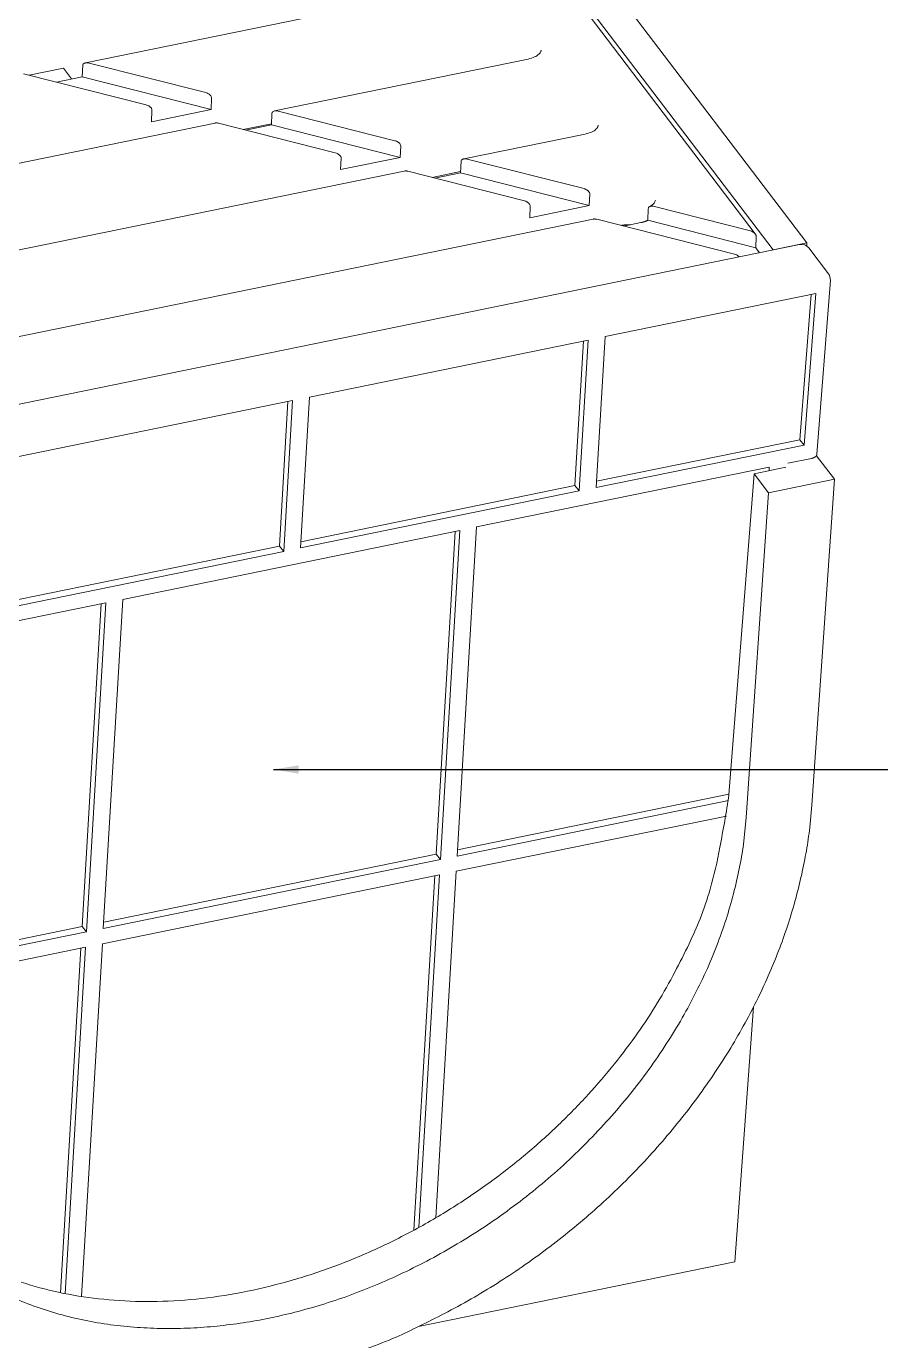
# Model space of a CAD drawing. Header units: millimetres. Extents: x 4267 to 8467, y 166 to 3136.
# Drawn here: x 4860.4 to 4945.3, y 1508.7 to 1639.5 of the extents above; entities that cross this region are included whole.
import ezdxf

# ---------------------------------------------------------------- set-up
doc = ezdxf.new("R2010")
doc.units = ezdxf.units.MM
doc.styles.get("Standard").update_dxf_attribs({"font": 'SimSun.ttf'})
doc.dimstyles.new('ISO-25', dxfattribs={"dimtxt": 2.5, "dimasz": 2.5, "dimexe": 1.25, "dimexo": 0.625, "dimtad": 1, "dimtxsty": 'Standard', "dimcen": 2.5, "dimadec": 0, "dimazin": 0, "dimtfac": 1, "dimtmove": 0, "dimatfit": 3, "dimfxl": 1, "dimarcsym": 0})

msp = doc.modelspace()

# ---------------------------------------------------------------- linework, layer by layer
at = {"linetype": 'Continuous', "lineweight": 5}
for p, q in [((4934.63, 1617.25, 326.37), (4753.59, 1855.14, 326.37)), ((4937.98, 1617.94, 326.37), (4756.94, 1855.83, 326.37)), ((4904.59, 1643.68, 326.37), (4866.25, 1635.83, 326.37)), ((4932.85, 1618.81, 326.37), (4916.32, 1640.54, 326.37)), ((4865.92, 1634.44, 326.37), (4865.98, 1635.59, 326.37)), ((4866.6, 1635.81, 326.37), (4878.2, 1632.87, 326.37)), ((4910.26, 1636.21, 326.37), (4885.05, 1631.06, 326.37)), ((4872.28, 1631.65, 326.37), (4860.08, 1634.75, 326.37)), ((4860.65, 1634.61, 326.37), (4864.05, 1635.3, 326.37)), ((4863.36, 1633.92, 326.37), (4865.92, 1634.44, 326.37)), ((4864.05, 1635.3, 326.37), (4864.87, 1634.23, 326.37)), ((4878.73, 1631.19, 326.37), (4865.92, 1634.44, 326.37)), ((4878.79, 1632.33, 326.37), (4878.73, 1631.19, 326.37)), ((4878.73, 1631.19, 326.37), (4872.8, 1629.98, 326.37)), ((4872.8, 1629.98, 326.37), (4872.86, 1631.12, 326.37)), ((4884.73, 1629.67, 326.37), (4884.79, 1630.81, 326.37)), ((4885.41, 1631.04, 326.37), (4897.01, 1628.09, 326.37)), ((4879.13, 1629.84, 326.37), (4828.23, 1619.43, 326.37)), ((4891.09, 1626.88, 326.37), (4879.48, 1629.83, 326.37)), ((4884.74, 1629.78, 326.37), (4881.92, 1629.21, 326.37)), ((4882.17, 1629.14, 326.37), (4884.73, 1629.67, 326.37)), ((4897.53, 1626.42, 326.37), (4884.73, 1629.67, 326.37)), ((4915.94, 1628.75, 326.37), (4903.86, 1626.28, 326.37)), ((4897.53, 1626.42, 326.37), (4891.61, 1625.21, 326.37)), ((4891.61, 1625.21, 326.37), (4891.67, 1626.35, 326.37)), ((4897.59, 1627.56, 326.37), (4897.53, 1626.42, 326.37)), ((4897.93, 1625.07, 326.37), (4833.91, 1611.97, 326.37)), ((4909.89, 1622.1, 326.37), (4898.29, 1625.05, 326.37)), ((4903.54, 1625.01, 326.37), (4900.72, 1624.43, 326.37)), ((4903.54, 1624.89, 326.37), (4903.59, 1626.04, 326.37)), ((4904.21, 1626.26, 326.37), (4915.82, 1623.32, 326.37)), ((4900.97, 1624.37, 326.37), (4903.54, 1624.89, 326.37)), ((4916.34, 1621.64, 326.37), (4903.54, 1624.89, 326.37)), ((4916.4, 1622.78, 326.37), (4916.34, 1621.64, 326.37)), ((4916.34, 1621.64, 326.37), (4910.42, 1620.43, 326.37)), ((4910.42, 1620.43, 326.37), (4910.47, 1621.57, 326.37)), ((4922.15, 1620.17, 326.37), (4922.21, 1621.31, 326.37)), ((4922.69, 1621.57, 326.37), (4932.36, 1619.12, 326.37)), ((4916.74, 1620.29, 326.37), (4839.59, 1604.51, 326.37)), ((4930.79, 1616.8, 326.37), (4917.09, 1620.28, 326.37)), ((4919.78, 1619.59, 326.37), (4921.47, 1619.94, 326.37)), ((4932.91, 1617.44, 326.37), (4922.15, 1620.17, 326.37)), ((4932.94, 1618.59, 326.37), (4932.91, 1617.44, 326.37)), ((4937.26, 1617.76, 326.37), (4833.19, 1596.47, 326.37)), ((4933.28, 1616.95, 326.37), (4932.91, 1617.44, 326.37)), ((4937.98, 1617.94, 326.37), (4934.63, 1617.25, 326.37)), ((4934.63, 1617.25, 326.37), (4934.63, 1617.23, 326.37)), ((4937.96, 1617.62, 326.37), (4937.98, 1617.94, 326.37)), ((4940.12, 1614.85, 326.37), (4938.17, 1617.42, 326.37)), ((4938.98, 1596.91, 326.37), (4940.31, 1614.22, 326.37)), ((4917.92, 1608.61, 326.37), (4938.86, 1612.89, 326.37)), ((4938.39, 1612.8, 326.37), (4937.28, 1598.35, 326.37)), ((4938.86, 1612.89, 326.37), (4937.71, 1597.82, 326.37)), ((4888.52, 1602.59, 326.37), (4916.24, 1608.26, 326.37)), ((4915.77, 1608.17, 326.37), (4914.92, 1593.78, 326.37)), ((4916.24, 1608.26, 326.37), (4915.35, 1593.25, 326.37)), ((4917.03, 1593.59, 326.37), (4917.92, 1608.61, 326.37)), ((4859.13, 1596.58, 326.37), (4886.84, 1602.25, 326.37)), ((4886.38, 1602.15, 326.37), (4885.53, 1587.76, 326.37)), ((4886.84, 1602.25, 326.37), (4885.96, 1587.23, 326.37)), ((4887.64, 1587.58, 326.37), (4888.52, 1602.59, 326.37)), ((4937.71, 1597.82, 326.37), (4917.03, 1593.59, 326.37)), ((4937.28, 1598.35, 326.37), (4917.07, 1594.21, 326.37)), ((4937.71, 1597.82, 326.37), (4937.28, 1598.35, 326.37)), ((4938.43, 1596.49, 326.37), (4936.07, 1596, 326.37)), ((4938.92, 1596.75, 326.37), (4940.71, 1594.41, 326.37)), ((4905.14, 1589.67, 326.37), (4934.24, 1595.63, 326.37)), ((4932.72, 1594.97, 326.37), (4930.22, 1563.04, 326.37)), ((4935.9, 1595.62, 326.37), (4932.72, 1594.97, 326.37)), ((4932.72, 1594.97, 326.37), (4934.17, 1593.07, 326.37)), ((4934.24, 1595.63, 326.37), (4934.22, 1595.28, 326.37)), ((4914.92, 1593.78, 326.37), (4887.67, 1588.2, 326.37)), ((4914.92, 1593.78, 326.37), (4915.35, 1593.25, 326.37)), ((4934.17, 1593.07, 326.37), (4940.71, 1594.41, 326.37)), ((4940.71, 1594.41, 326.37), (4938.47, 1562.01, 326.37)), ((4915.35, 1593.25, 326.37), (4887.64, 1587.58, 326.37)), ((4934.17, 1593.07, 326.37), (4931.94, 1560.78, 326.37)), ((4869.95, 1582.47, 326.37), (4903.47, 1589.33, 326.37)), ((4903, 1589.23, 326.37), (4901.11, 1557.13, 326.37)), ((4903.47, 1589.33, 326.37), (4901.54, 1556.6, 326.37)), ((4903.21, 1556.94, 326.37), (4905.14, 1589.67, 326.37)), ((4885.96, 1587.23, 326.37), (4858.24, 1581.56, 326.37)), ((4885.53, 1587.76, 326.37), (4858.28, 1582.18, 326.37)), ((4885.96, 1587.23, 326.37), (4885.53, 1587.76, 326.37)), ((4839.16, 1576.17, 326.37), (4868.27, 1582.13, 326.37)), ((4867.81, 1582.03, 326.37), (4865.91, 1549.92, 326.37)), ((4868.27, 1582.13, 326.37), (4866.34, 1549.4, 326.37)), ((4868.02, 1549.74, 326.37), (4869.95, 1582.47, 326.37)), ((4930.17, 1562.46, 326.37), (4903.21, 1556.94, 326.37)), ((4930.23, 1563.09, 326.37), (4903.25, 1557.56, 326.37)), ((4903.12, 1555.42, 326.37), (4930, 1560.92, 326.37)), ((4901.11, 1557.13, 326.37), (4868.06, 1550.36, 326.37)), ((4901.11, 1557.13, 326.37), (4901.54, 1556.6, 326.37)), ((4901.54, 1556.6, 326.37), (4868.02, 1549.74, 326.37)), ((4867.93, 1548.22, 326.37), (4901.45, 1555.08, 326.37)), ((4900.98, 1554.99, 326.37), (4898.9, 1519.72, 326.37)), ((4901.45, 1555.08, 326.37), (4899.38, 1519.98, 326.37)), ((4901.09, 1520.96, 326.37), (4903.12, 1555.42, 326.37)), ((4866.34, 1549.4, 326.37), (4841.19, 1544.25, 326.37)), ((4865.91, 1549.92, 326.37), (4841.21, 1544.87, 326.37)), ((4866.34, 1549.4, 326.37), (4865.91, 1549.92, 326.37)), ((4841.14, 1542.74, 326.37), (4866.25, 1547.88, 326.37)), ((4866.25, 1547.88, 326.37), (4864.22, 1513.41, 326.37)), ((4865.86, 1513.12, 326.37), (4867.93, 1548.22, 326.37)), ((4865.79, 1547.78, 326.37), (4863.76, 1513.51, 326.37)), ((4932.68, 1541.95, 326.37), (4930.81, 1516.58, 326.37)), ((4930.81, 1516.58, 326.37), (4899.35, 1510.14, 326.37))]:
    msp.add_line(p, q, dxfattribs=at)
for points in [[(4921.47, 1619.94), (4921.5, 1619.95, 0.001844), (4921.52, 1619.95, 0.001864), (4921.55, 1619.96, 0.001885), (4921.57, 1619.96, 0.001906), (4921.6, 1619.97, 0.001928), (4921.62, 1619.98, 0.001949), (4921.65, 1619.98, 0.001971), (4921.67, 1619.99, 0.001992), (4921.69, 1619.99, 0.002014), (4921.72, 1620, 0.002036), (4921.74, 1620.01, 0.002058), (4921.76, 1620.02, 0.002079), (4921.79, 1620.02, 0.002103), (4921.81, 1620.03, 0.002128), (4921.83, 1620.04, 0.002145), (4921.86, 1620.04, 0.002154), (4921.88, 1620.05, 0.002195), (4921.9, 1620.06, 0.002262), (4921.92, 1620.07, 0.002221), (4921.94, 1620.08, 0.002093), (4921.97, 1620.09, 0.002332), (4921.99, 1620.09, 0.002809), (4922.01, 1620.1, 0.002156), (4922.03, 1620.11, 0.000745), (4922.05, 1620.12, 0.003074), (4922.07, 1620.13, 0.005384), (4922.11, 1620.15, 0.002673), (4922.15, 1620.17, 0.001426)], [(4920.44, 1619.73), (4920.41, 1619.73, 0.001952), (4920.37, 1619.73, 0.001974), (4920.34, 1619.73, 0.001979), (4920.31, 1619.73, 0.001968), (4920.28, 1619.73, 0.001965), (4920.24, 1619.73, 0.001962), (4920.21, 1619.73, 0.001962), (4920.18, 1619.73, 0.001958), (4920.15, 1619.73, 0.001958), (4920.12, 1619.73, 0.001956), (4920.08, 1619.73, 0.001956), (4920.05, 1619.73, 0.001953), (4920.02, 1619.72, 0.001956), (4919.99, 1619.72, 0.001957), (4919.96, 1619.72, 0.001955), (4919.93, 1619.72, 0.001943), (4919.9, 1619.71, 0.001961), (4919.87, 1619.71, 0.001997), (4919.84, 1619.71, 0.001949), (4919.81, 1619.7, 0.001828), (4919.78, 1619.7, 0.002008), (4919.75, 1619.7, 0.002375), (4919.72, 1619.69, 0.001835), (4919.69, 1619.69, 0.000687), (4919.67, 1619.68, 0.002543), (4919.64, 1619.68, 0.004391), (4919.59, 1619.67, 0.002203), (4919.53, 1619.66, 0.001191)], [(4938.98, 1596.91), (4938.98, 1596.89, -0.017393), (4938.98, 1596.87, -0.017031), (4938.97, 1596.85, -0.016672), (4938.97, 1596.83, -0.016519), (4938.96, 1596.81, -0.016158), (4938.95, 1596.8, -0.015679), (4938.94, 1596.78, -0.015115), (4938.93, 1596.76, -0.014561), (4938.92, 1596.74, -0.013941), (4938.9, 1596.72, -0.013328), (4938.89, 1596.71, -0.012689), (4938.87, 1596.69, -0.012074), (4938.85, 1596.67, -0.011474), (4938.83, 1596.66, -0.010912), (4938.81, 1596.64, -0.010337), (4938.79, 1596.63, -0.009766), (4938.77, 1596.61, -0.009344), (4938.75, 1596.6, -0.00902), (4938.73, 1596.59, -0.008381), (4938.7, 1596.57, -0.007537), (4938.68, 1596.56, -0.007826), (4938.65, 1596.55, -0.008684), (4938.62, 1596.54, -0.006497), (4938.6, 1596.53, -0.002622), (4938.58, 1596.52, -0.008292), (4938.55, 1596.51, -0.013196), (4938.5, 1596.5, -0.006382), (4938.43, 1596.49, -0.003417)], [(4859.87, 1514.56, 0.027051), (4863.56, 1513.55, 0.02627), (4867.54, 1512.91, 0.025084), (4871.74, 1512.64, 0.024292), (4876.13, 1512.78, 0.023134), (4880.63, 1513.33, 0.02215), (4885.18, 1514.31, 0.021111), (4889.72, 1515.68, 0.020196), (4894.17, 1517.42, 0.019409), (4898.48, 1519.5, 0.018629), (4902.58, 1521.87, 0.01807), (4906.44, 1524.47, 0.017374), (4910.01, 1527.27, 0.017098), (4913.28, 1530.2, 0.016708), (4916.23, 1533.22, 0.016333), (4918.85, 1536.28, 0.015358), (4921.15, 1539.32, 0.016021), (4923.14, 1542.37, 0.017418), (4924.84, 1545.4, 0.014864), (4926.26, 1548.21, 0.008506), (4927.38, 1550.71, 0.017671), (4928.36, 1553.65, 0.028983), (4929.31, 1557.81, 0.017079), (4930.22, 1563.04, 0.01065)], [(4938.47, 1562.01), (4938.26, 1559.77, -0.013464), (4937.93, 1557.47, -0.01245), (4937.46, 1555.12, -0.011934), (4936.87, 1552.72, -0.012101), (4936.14, 1550.28, -0.011986), (4935.28, 1547.81, -0.011812), (4934.27, 1545.33, -0.011589), (4933.12, 1542.83, -0.011482), (4931.83, 1540.34, -0.011296), (4930.4, 1537.86, -0.011168), (4928.83, 1535.4, -0.010991), (4927.13, 1532.97, -0.010867), (4925.3, 1530.6, -0.010725), (4923.36, 1528.27, -0.010627), (4921.3, 1526.02, -0.010488), (4919.14, 1523.84, -0.010341), (4916.88, 1521.75, -0.010321), (4914.55, 1519.76, -0.010399), (4912.13, 1517.87, -0.010112), (4909.67, 1516.09, -0.009504), (4907.17, 1514.44, -0.010254), (4904.6, 1512.89, -0.011858), (4901.94, 1511.45, -0.009408), (4899.43, 1510.18, -0.004108), (4897.15, 1509.09, -0.012488), (4894.26, 1507.97, -0.021421)], [(4931.94, 1560.78), (4931.71, 1558.42, -0.016339), (4931.32, 1555.99, -0.014919), (4930.76, 1553.5, -0.014174), (4930.04, 1550.95, -0.014397), (4929.15, 1548.37, -0.014225), (4928.08, 1545.76, -0.013966), (4926.82, 1543.14, -0.01365), (4925.4, 1540.53, -0.013494), (4923.79, 1537.94, -0.013245), (4922.03, 1535.39, -0.013064), (4920.1, 1532.9, -0.012848), (4918.02, 1530.49, -0.012691), (4915.81, 1528.16, -0.012529), (4913.47, 1525.94, -0.012392), (4911.03, 1523.84, -0.012284), (4908.49, 1521.87, -0.01217), (4905.89, 1520.04, -0.012118), (4903.22, 1518.36, -0.012034), (4900.53, 1516.84, -0.012023), (4897.81, 1515.47, -0.011938), (4895.09, 1514.26, -0.011997), (4892.39, 1513.2, -0.011997), (4889.72, 1512.31, -0.01199), (4887.08, 1511.57, -0.011758), (4884.51, 1510.98, -0.012231), (4881.94, 1510.52, -0.012543), (4879.33, 1510.19, -0.012693), (4876.69, 1509.99, -0.013601), (4874.03, 1509.95, -0.014341), (4871.38, 1510.06, -0.015068), (4868.75, 1510.33, -0.015758), (4866.15, 1510.77, -0.016605), (4863.6, 1511.39, -0.017384), (4861.13, 1512.18, -0.018221), (4858.74, 1513.15, -0.018921)]]:
    msp.add_lwpolyline(points, format="xyb", dxfattribs=at)
msp.add_lwpolyline([(4919.53, 1619.66), (4919.53, 1619.66), (4919.53, 1619.66), (4919.53, 1619.66), (4919.53, 1619.66), (4919.53, 1619.66), (4919.53, 1619.66), (4919.53, 1619.66), (4919.53, 1619.66), (4919.53, 1619.66), (4919.53, 1619.66), (4919.53, 1619.66), (4919.53, 1619.66), (4919.53, 1619.66), (4919.53, 1619.66), (4919.53, 1619.66), (4919.53, 1619.66), (4919.53, 1619.66), (4919.53, 1619.66)], dxfattribs=at)
for points, knots in [([(4911.55, 1637.08, 326.37), (4911.55, 1637.08, 326.37), (4911.55, 1637.04, 326.37), (4911.52, 1636.93, 326.37), (4911.33, 1636.6, 326.37), (4910.73, 1636.31, 326.37), (4910.26, 1636.21, 326.37)], [0, 0, 0, 0, 0.028238, 0.12278, 0.438289, 1, 1, 1, 1]), ([(4865.98, 1635.59, 326.37), (4865.98, 1635.63, 326.37), (4866, 1635.68, 326.37), (4866.05, 1635.74, 326.37), (4866.07, 1635.75, 326.37), (4866.1, 1635.78, 326.37), (4866.12, 1635.79, 326.37), (4866.14, 1635.8, 326.37), (4866.16, 1635.8, 326.37), (4866.16, 1635.81, 326.37), (4866.2, 1635.82, 326.37), (4866.23, 1635.83, 326.37), (4866.28, 1635.84, 326.37), (4866.3, 1635.84, 326.37), (4866.33, 1635.84, 326.37), (4866.34, 1635.84, 326.37), (4866.36, 1635.84, 326.37), (4866.37, 1635.84, 326.37), (4866.37, 1635.84, 326.37), (4866.38, 1635.84, 326.37), (4866.43, 1635.84, 326.37), (4866.5, 1635.84, 326.37), (4866.6, 1635.81, 326.37)], [0, 0, 0, 0, 0.25, 0.25, 0.375, 0.375, 0.4375, 0.46875, 0.46875, 0.5, 0.5, 0.625, 0.625, 0.6875, 0.6875, 0.71875, 0.734375, 0.742188, 0.742188, 0.75, 0.75, 1, 1, 1, 1]), ([(4878.2, 1632.87, 326.37), (4878.25, 1632.85, 326.37), (4878.3, 1632.84, 326.37), (4878.35, 1632.82, 326.37), (4878.37, 1632.81, 326.37), (4878.39, 1632.8, 326.37), (4878.4, 1632.8, 326.37), (4878.41, 1632.79, 326.37), (4878.42, 1632.79, 326.37), (4878.42, 1632.79, 326.37), (4878.42, 1632.79, 326.37), (4878.47, 1632.76, 326.37), (4878.5, 1632.74, 326.37), (4878.55, 1632.71, 326.37), (4878.57, 1632.69, 326.37), (4878.59, 1632.68, 326.37), (4878.6, 1632.67, 326.37), (4878.61, 1632.66, 326.37), (4878.62, 1632.65, 326.37), (4878.74, 1632.54, 326.37), (4878.79, 1632.43, 326.37), (4878.79, 1632.33, 326.37)], [0, 0, 0, 0, 0.125, 0.125, 0.1875, 0.1875, 0.21875, 0.234375, 0.242188, 0.242188, 0.25, 0.25, 0.375, 0.375, 0.4375, 0.4375, 0.46875, 0.46875, 0.5, 0.5, 1, 1, 1, 1]), ([(4872.28, 1631.65, 326.37), (4872.34, 1631.64, 326.37), (4872.39, 1631.62, 326.37), (4872.46, 1631.59, 326.37), (4872.48, 1631.58, 326.37), (4872.57, 1631.53, 326.37), (4872.64, 1631.49, 326.37), (4872.74, 1631.4, 326.37), (4872.77, 1631.36, 326.37), (4872.81, 1631.3, 326.37), (4872.82, 1631.29, 326.37), (4872.85, 1631.22, 326.37), (4872.86, 1631.17, 326.37), (4872.86, 1631.12, 326.37)], [0, 0, 0, 0, 0.1875, 0.1875, 0.25, 0.25, 0.5, 0.5, 0.6875, 0.6875, 0.75, 0.75, 1, 1, 1, 1]), ([(4884.79, 1630.81, 326.37), (4884.79, 1630.86, 326.37), (4884.81, 1630.9, 326.37), (4884.84, 1630.95, 326.37), (4884.85, 1630.96, 326.37), (4884.89, 1631, 326.37), (4884.93, 1631.02, 326.37), (4885.04, 1631.06, 326.37), (4885.11, 1631.07, 326.37), (4885.2, 1631.07, 326.37), (4885.22, 1631.07, 326.37), (4885.29, 1631.06, 326.37), (4885.35, 1631.05, 326.37), (4885.41, 1631.04, 326.37)], [0, 0, 0, 0, 0.25, 0.25, 0.3125, 0.3125, 0.5, 0.5, 0.75, 0.75, 0.8125, 0.8125, 1, 1, 1, 1]), ([(4879.48, 1629.83, 326.37), (4879.43, 1629.84, 326.37), (4879.39, 1629.85, 326.37), (4879.33, 1629.85, 326.37), (4879.31, 1629.85, 326.37), (4879.29, 1629.85, 326.37), (4879.28, 1629.85, 326.37), (4879.27, 1629.86, 326.37), (4879.27, 1629.86, 326.37), (4879.26, 1629.86, 326.37), (4879.26, 1629.86, 326.37), (4879.22, 1629.86, 326.37), (4879.18, 1629.85, 326.37), (4879.14, 1629.85, 326.37), (4879.13, 1629.84, 326.37), (4879.13, 1629.84, 326.37)], [0, 0, 0, 0, 0.125, 0.125, 0.1875, 0.1875, 0.21875, 0.234375, 0.2421875, 0.2421875, 0.25, 0.25, 0.375, 0.375, 0.3965246, 0.3965246, 0.3965246, 0.3965246]), ([(4917.23, 1629.62, 326.37), (4917.23, 1629.61, 326.37), (4917.23, 1629.58, 326.37), (4917.2, 1629.47, 326.37), (4917.01, 1629.14, 326.37), (4916.41, 1628.84, 326.37), (4915.94, 1628.75, 326.37)], [0, 0, 0, 0, 0.028238, 0.12278, 0.438289, 1, 1, 1, 1]), ([(4897.01, 1628.09, 326.37), (4897.06, 1628.08, 326.37), (4897.1, 1628.06, 326.37), (4897.16, 1628.04, 326.37), (4897.17, 1628.04, 326.37), (4897.2, 1628.03, 326.37), (4897.21, 1628.02, 326.37), (4897.22, 1628.01, 326.37), (4897.22, 1628.01, 326.37), (4897.23, 1628.01, 326.37), (4897.23, 1628.01, 326.37), (4897.27, 1627.99, 326.37), (4897.31, 1627.97, 326.37), (4897.36, 1627.93, 326.37), (4897.37, 1627.92, 326.37), (4897.4, 1627.9, 326.37), (4897.4, 1627.9, 326.37), (4897.42, 1627.88, 326.37), (4897.42, 1627.88, 326.37), (4897.54, 1627.77, 326.37), (4897.6, 1627.65, 326.37), (4897.59, 1627.56, 326.37)], [0, 0, 0, 0, 0.125, 0.125, 0.1875, 0.1875, 0.21875, 0.234375, 0.242188, 0.242188, 0.25, 0.25, 0.375, 0.375, 0.4375, 0.4375, 0.46875, 0.46875, 0.5, 0.5, 1, 1, 1, 1]), ([(4891.67, 1626.35, 326.37), (4891.67, 1626.39, 326.37), (4891.66, 1626.45, 326.37), (4891.62, 1626.53, 326.37), (4891.6, 1626.55, 326.37), (4891.57, 1626.59, 326.37), (4891.55, 1626.61, 326.37), (4891.53, 1626.63, 326.37), (4891.52, 1626.65, 326.37), (4891.51, 1626.65, 326.37), (4891.48, 1626.68, 326.37), (4891.45, 1626.71, 326.37), (4891.4, 1626.74, 326.37), (4891.38, 1626.75, 326.37), (4891.35, 1626.77, 326.37), (4891.34, 1626.78, 326.37), (4891.32, 1626.79, 326.37), (4891.31, 1626.79, 326.37), (4891.31, 1626.79, 326.37), (4891.31, 1626.8, 326.37), (4891.26, 1626.82, 326.37), (4891.19, 1626.85, 326.37), (4891.09, 1626.88, 326.37)], [0, 0, 0, 0, 0.25, 0.25, 0.375, 0.375, 0.4375, 0.46875, 0.46875, 0.5, 0.5, 0.625, 0.625, 0.6875, 0.6875, 0.71875, 0.734375, 0.742188, 0.742188, 0.75, 0.75, 1, 1, 1, 1]), ([(4898.29, 1625.05, 326.37), (4898.24, 1625.06, 326.37), (4898.19, 1625.07, 326.37), (4898.14, 1625.08, 326.37), (4898.12, 1625.08, 326.37), (4898.1, 1625.08, 326.37), (4898.09, 1625.08, 326.37), (4898.08, 1625.08, 326.37), (4898.07, 1625.08, 326.37), (4898.07, 1625.08, 326.37), (4898.07, 1625.08, 326.37), (4898.02, 1625.08, 326.37), (4897.98, 1625.08, 326.37), (4897.94, 1625.07, 326.37), (4897.94, 1625.07, 326.37), (4897.93, 1625.07, 326.37)], [0, 0, 0, 0, 0.125, 0.125, 0.1875, 0.1875, 0.21875, 0.234375, 0.2421875, 0.2421875, 0.25, 0.25, 0.375, 0.375, 0.3965249, 0.3965249, 0.3965249, 0.3965249]), ([(4903.59, 1626.04, 326.37), (4903.6, 1626.08, 326.37), (4903.61, 1626.13, 326.37), (4903.66, 1626.19, 326.37), (4903.68, 1626.2, 326.37), (4903.71, 1626.23, 326.37), (4903.73, 1626.24, 326.37), (4903.75, 1626.25, 326.37), (4903.77, 1626.25, 326.37), (4903.78, 1626.26, 326.37), (4903.81, 1626.27, 326.37), (4903.84, 1626.28, 326.37), (4903.89, 1626.29, 326.37), (4903.91, 1626.29, 326.37), (4903.94, 1626.29, 326.37), (4903.95, 1626.29, 326.37), (4903.97, 1626.29, 326.37), (4903.98, 1626.29, 326.37), (4903.98, 1626.29, 326.37), (4903.99, 1626.29, 326.37), (4904.04, 1626.29, 326.37), (4904.11, 1626.29, 326.37), (4904.21, 1626.26, 326.37)], [0, 0, 0, 0, 0.25, 0.25, 0.375, 0.375, 0.4375, 0.46875, 0.46875, 0.5, 0.5, 0.625, 0.625, 0.6875, 0.6875, 0.71875, 0.734375, 0.742188, 0.742188, 0.75, 0.75, 1, 1, 1, 1]), ([(4915.82, 1623.32, 326.37), (4915.87, 1623.3, 326.37), (4915.91, 1623.29, 326.37), (4915.96, 1623.27, 326.37), (4915.98, 1623.26, 326.37), (4916, 1623.25, 326.37), (4916.01, 1623.25, 326.37), (4916.03, 1623.24, 326.37), (4916.03, 1623.24, 326.37), (4916.03, 1623.24, 326.37), (4916.03, 1623.24, 326.37), (4916.08, 1623.21, 326.37), (4916.11, 1623.19, 326.37), (4916.16, 1623.16, 326.37), (4916.18, 1623.14, 326.37), (4916.2, 1623.13, 326.37), (4916.21, 1623.12, 326.37), (4916.22, 1623.11, 326.37), (4916.23, 1623.1, 326.37), (4916.35, 1622.99, 326.37), (4916.4, 1622.88, 326.37), (4916.4, 1622.78, 326.37)], [0, 0, 0, 0, 0.125, 0.125, 0.1875, 0.1875, 0.21875, 0.234375, 0.242188, 0.242188, 0.25, 0.25, 0.375, 0.375, 0.4375, 0.4375, 0.46875, 0.46875, 0.5, 0.5, 1, 1, 1, 1]), ([(4910.47, 1621.57, 326.37), (4910.47, 1621.62, 326.37), (4910.46, 1621.67, 326.37), (4910.42, 1621.75, 326.37), (4910.4, 1621.78, 326.37), (4910.37, 1621.82, 326.37), (4910.36, 1621.84, 326.37), (4910.34, 1621.86, 326.37), (4910.32, 1621.87, 326.37), (4910.32, 1621.88, 326.37), (4910.28, 1621.91, 326.37), (4910.26, 1621.93, 326.37), (4910.21, 1621.97, 326.37), (4910.19, 1621.98, 326.37), (4910.16, 1621.99, 326.37), (4910.15, 1622, 326.37), (4910.13, 1622.01, 326.37), (4910.12, 1622.02, 326.37), (4910.12, 1622.02, 326.37), (4910.11, 1622.02, 326.37), (4910.06, 1622.05, 326.37), (4909.99, 1622.08, 326.37), (4909.89, 1622.1, 326.37)], [0, 0, 0, 0, 0.25, 0.25, 0.375, 0.375, 0.4375, 0.46875, 0.46875, 0.5, 0.5, 0.625, 0.625, 0.6875, 0.6875, 0.71875, 0.734375, 0.742188, 0.742188, 0.75, 0.75, 1, 1, 1, 1]), ([(4922.21, 1621.31, 326.37), (4922.21, 1621.35, 326.37), (4922.22, 1621.4, 326.37), (4922.26, 1621.46, 326.37), (4922.28, 1621.48, 326.37), (4922.31, 1621.51, 326.37), (4922.32, 1621.52, 326.37), (4922.33, 1621.53, 326.37), (4922.34, 1621.53, 326.37), (4922.35, 1621.54, 326.37), (4922.36, 1621.54, 326.37), (4922.36, 1621.55, 326.37), (4922.38, 1621.55, 326.37), (4922.4, 1621.56, 326.37), (4922.44, 1621.58, 326.37), (4922.45, 1621.58, 326.37), (4922.48, 1621.58, 326.37), (4922.5, 1621.59, 326.37), (4922.59, 1621.59, 326.37), (4922.65, 1621.58, 326.37), (4922.69, 1621.57, 326.37)], [0, 0, 0, 0, 0.25, 0.25, 0.375, 0.375, 0.4375, 0.4375, 0.46875, 0.484375, 0.484375, 0.5, 0.5, 0.625, 0.625, 0.6875, 0.6875, 0.75, 0.75, 1, 1, 1, 1]), ([(4917.09, 1620.28, 326.37), (4917.04, 1620.29, 326.37), (4917, 1620.3, 326.37), (4916.94, 1620.3, 326.37), (4916.93, 1620.3, 326.37), (4916.9, 1620.3, 326.37), (4916.89, 1620.31, 326.37), (4916.88, 1620.31, 326.37), (4916.88, 1620.31, 326.37), (4916.87, 1620.31, 326.37), (4916.87, 1620.31, 326.37), (4916.83, 1620.31, 326.37), (4916.79, 1620.3, 326.37), (4916.75, 1620.3, 326.37), (4916.74, 1620.29, 326.37), (4916.74, 1620.29, 326.37)], [0, 0, 0, 0, 0.125, 0.125, 0.1875, 0.1875, 0.21875, 0.234375, 0.2421875, 0.2421875, 0.25, 0.25, 0.375, 0.375, 0.3965251, 0.3965251, 0.3965251, 0.3965251]), ([(4932.94, 1618.59, 326.37), (4932.94, 1618.63, 326.37), (4932.93, 1618.66, 326.37), (4932.91, 1618.71, 326.37), (4932.91, 1618.73, 326.37), (4932.87, 1618.8, 326.37), (4932.83, 1618.85, 326.37), (4932.73, 1618.94, 326.37), (4932.68, 1618.97, 326.37), (4932.61, 1619.02, 326.37), (4932.59, 1619.03, 326.37), (4932.51, 1619.07, 326.37), (4932.43, 1619.1, 326.37), (4932.36, 1619.12, 326.37)], [0, 0, 0, 0, 0.1875, 0.1875, 0.25, 0.25, 0.5, 0.5, 0.6875, 0.6875, 0.75, 0.75, 1, 1, 1, 1]), ([(4931.25, 1616.54, 326.37), (4931.25, 1616.54, 326.37), (4931.24, 1616.55, 326.37), (4931.24, 1616.56, 326.37), (4931.22, 1616.57, 326.37), (4931.21, 1616.58, 326.37), (4931.18, 1616.6, 326.37), (4931.15, 1616.63, 326.37), (4931.1, 1616.66, 326.37), (4931.09, 1616.67, 326.37), (4931.06, 1616.69, 326.37), (4931.05, 1616.7, 326.37), (4931.03, 1616.71, 326.37), (4931.02, 1616.71, 326.37), (4931.02, 1616.71, 326.37), (4931.01, 1616.72, 326.37), (4930.96, 1616.74, 326.37), (4930.89, 1616.77, 326.37), (4930.79, 1616.8, 326.37)], [0.4259224, 0.4259224, 0.4259224, 0.4259224, 0.4375, 0.46875, 0.46875, 0.5, 0.5, 0.625, 0.625, 0.6875, 0.6875, 0.71875, 0.734375, 0.7421875, 0.7421875, 0.75, 0.75, 1, 1, 1, 1])]:
    msp.add_open_spline(points, degree=3, knots=knots, dxfattribs=at)
for points in [[(4922.91, 1622.16, 326.37), (4922.9, 1622, 326.37), (4922.76, 1621.76, 326.37), (4922.36, 1621.55, 326.37)], [(4938.17, 1617.42, 326.37), (4937.96, 1617.7, 326.37), (4937.59, 1617.84, 326.37), (4937.26, 1617.76, 326.37)], [(4940.31, 1614.22, 326.37), (4940.33, 1614.45, 326.37), (4940.26, 1614.67, 326.37), (4940.12, 1614.85, 326.37)]]:
    msp.add_open_spline(points, degree=3, dxfattribs=at)

# ---------------------------------------------------------------- leaders
at = {"lineweight": 5}
for points in [[(4610.69, 1816.5, 326.37), (4610.69, 1441.56, 326.37), (4991.13, 1441.56, 326.37)], [(4884.93, 1565.55, 326.37), (5114.13, 1565.55, 326.37)]]:
    msp.add_leader(points, dimstyle='ISO-25', override={"dimtxt": 10, "dimgap": 0.625, "dimtad": 0, "dimarcsym": 1}, dxfattribs=at)

doc.saveas('drawing.dxf')
